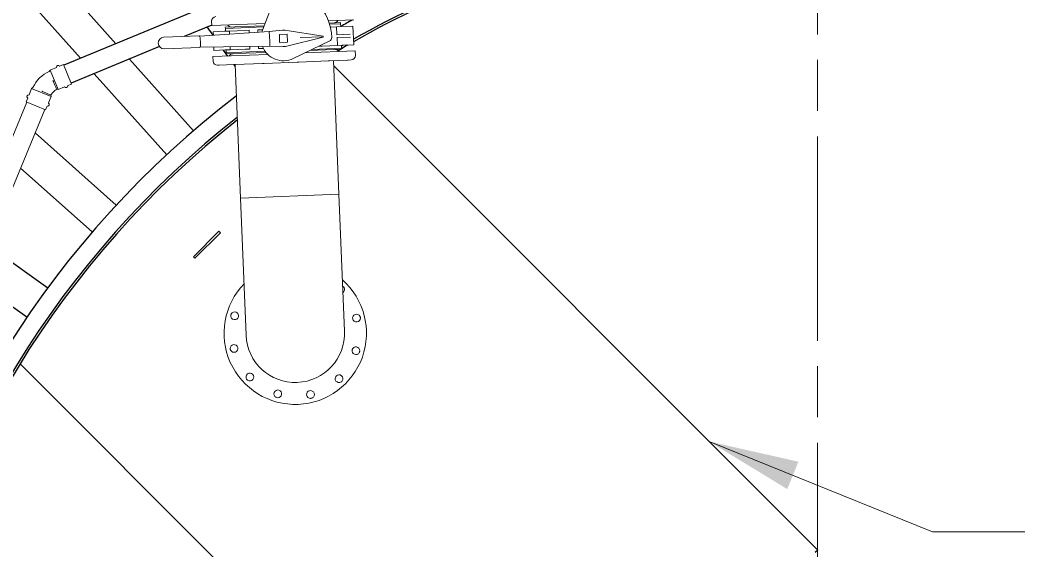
# Model space of a CAD drawing. Header units: millimetres. Extents: x 0 to 118900, y 0 to 84100.
# Drawn here: x 52975 to 55744, y 19628 to 21099 of the extents above; entities that cross this region are included whole.
import ezdxf

# ---------------------------------------------------------------- set-up
doc = ezdxf.new("R2010")
doc.units = ezdxf.units.MM
doc.header["$LTSCALE"] = 100
doc.linetypes.add('CHAIN', pattern=[0.3543, 0.2362, -0.0295, 0.0591, -0.0295])
for name, color, linetype, lineweight, true_color in [('4003-AREA-04.1_F-Foundation', 7, 'Continuous', 25, 0xadadad), ('P_Anti-Foam (AF)', 6, 'Continuous', 18, 0xff00ff), ('P_BioGas (BG)', 94, 'Continuous', 18, 0x008100)]:
    doc.layers.add(name, color=color, linetype=linetype, lineweight=lineweight, true_color=true_color)
for name, color, linetype, lineweight in [('4003-AREA-04.1_T-Tank', 7, 'Continuous', 25), ('Center Mark', 7, 'Continuous', 18), ('Symbol', 7, 'Continuous', 18), ('Visible', 7, 'Continuous', 25)]:
    doc.layers.add(name, color=color, linetype=linetype, lineweight=lineweight)
doc.styles.add('Title', font='arial.ttf')
doc.dimstyles.new('Default - Method 2a$7', dxfattribs={"dimscale": 100, "dimtxt": 3, "dimasz": 2.5, "dimexe": 3, "dimexo": 0.5, "dimgap": 0.7, "dimtad": 0, "dimtoh": 1, "dimdec": 1, "dimrnd": 1e-08, "dimtxsty": 'Title', "dimcen": 0.09, "dimdle": 10, "dimclrd": 256, "dimclre": 256, "dimclrt": 7, "dimazin": 2, "dimtfac": 0.833333, "dimtdec": 1, "dimtmove": 0, "dimatfit": 3, "dimfxl": 1, "dimtolj": 1, "dimlwd": -1, "dimlwe": -1, "dimarcsym": 0})

msp = doc.modelspace()

# ---------------------------------------------------------------- linework, layer by layer
at = {"layer": '4003-AREA-04.1_F-Foundation'}
msp.add_circle((55187.91, 18779.59), 12250, dxfattribs=at)
at = {"layer": '4003-AREA-04.1_T-Tank'}
msp.add_circle((55187.91, 18779.59), 11950, dxfattribs=at)
at = {"layer": 'Center Mark', "linetype": 'CHAIN', "ltscale": 23.990969}
msp.add_line((55187.91, 31825.59), (55187.91, 5733.59), dxfattribs=at)
at = {"layer": 'P_Anti-Foam (AF)'}
for p, q in [((53076.26, 20967.33), (53058.62, 20960.02)), ((53095.57, 20975.33), (53085.13, 20971.01)), ((53095.57, 20975.33), (53118, 20921.19)), ((53055.84, 20956.29), (53058.62, 20960.02)), ((53058.62, 20960.02), (53081.04, 20905.88)), ((53007.48, 20908.89), (53000.17, 20891.24)), ((53011.21, 20911.67), (53007.48, 20908.89)), ((53007.48, 20908.89), (53061.62, 20886.46)), ((53076.92, 20906.49), (53081.04, 20905.88)), ((53098.69, 20913.19), (53081.04, 20905.88)), ((53118, 20921.19), (53107.56, 20916.87)), ((52996.5, 20882.37), (52992.17, 20871.93)), ((53061.62, 20886.46), (53054.31, 20868.82)), ((53061.02, 20890.58), (53061.62, 20886.46)), ((52994.3, 20871.05), (52600.98, 19921.49)), ((53044.19, 20850.39), (52650.87, 19900.83)), ((52992.17, 20871.93), (53046.31, 20849.51)), ((53050.64, 20859.95), (53046.31, 20849.51))]:
    msp.add_line(p, q, dxfattribs=at)
for centre, radius, start, end in [((53076.17, 20967.56), 0.25, 292.5, 10.68772), ((53080.98, 20968.47), 4.65, 34.31228, 190.68772), ((53085.03, 20971.24), 0.25, 214.31228, 292.5), ((53094.63, 20872.87), 92, 114.94096, 155.05904), ((53094.77, 20872.73), 38.18, 117.87018, 152.12982), ((53098.78, 20912.96), 0.25, 34.31228, 112.5), ((53102.83, 20915.73), 4.65, 214.31228, 10.68772), ((53107.65, 20916.63), 0.25, 112.5, 190.68772), ((52999.03, 20886.52), 4.65, 79.31228, 235.68772), ((52996.27, 20882.47), 0.25, 337.5, 55.68772), ((52999.94, 20891.34), 0.25, 259.31228, 337.5), ((53050.87, 20859.85), 0.25, 79.31228, 157.5), ((53051.78, 20864.67), 4.65, 259.31228, 55.68772), ((53054.54, 20868.72), 0.25, 157.5, 235.68772)]:
    msp.add_arc(centre, radius, start, end, dxfattribs=at)
for points, knots in [([(53076.92, 20906.49), (53076.92, 20906.49), (53076.92, 20906.49), (53076.89, 20906.57), (53076.82, 20906.72), (53076.49, 20907.5), (53076.06, 20908.48), (53074.75, 20911.53), (53073.81, 20913.73), (53071.63, 20918.82), (53070.45, 20921.61), (53068.25, 20926.79), (53067.28, 20929.08), (53066.31, 20931.37)], [-8.5111604, -8.5111604, -8.5111604, -8.5111604, -8.39109, -8.39109, -7.98249, -7.98249, -7.0831107, -7.0831107, -6.0113604, -6.0113604, -5.0042693, -5.0042693, -4.2550366, -4.2550366, -4.2550366, -4.2550366]), ([(53036.13, 20901.19), (53036.48, 20901.04), (53036.83, 20900.9), (53040.44, 20899.37), (53043.63, 20898.02), (53049.53, 20895.51), (53052.18, 20894.38), (53056.56, 20892.5), (53058.27, 20891.76), (53060.47, 20890.82), (53061.02, 20890.58), (53061.02, 20890.58)], [-12.7734961, -12.7734961, -12.7734961, -12.7734961, -12.6590182, -12.6590182, -11.597637, -11.597637, -10.541818, -10.541818, -9.494712, -9.494712, -8.5149611, -8.5149611, -8.5149611, -8.5149611])]:
    msp.add_open_spline(points, degree=3, knots=knots, dxfattribs=at)
at = {"layer": 'P_BioGas (BG)'}
for p, q in [((53688.47, 21175.42), (53647.8, 21070.7)), ((53901.68, 21098.94), (53831.15, 21096.11)), ((53506.99, 21083.14), (53506.49, 21095.63)), ((53654.93, 21089.06), (53506.99, 21083.14)), ((53652.56, 21082.96), (53544.7, 21078.64)), ((53544.82, 21075.64), (53544.7, 21078.64)), ((53651.37, 21079.91), (53544.82, 21075.64)), ((53651.37, 21079.91), (53544.82, 21075.64)), ((53545.14, 21067.65), (53544.82, 21075.64)), ((53648.21, 21071.78), (53634.78, 21071.24)), ((53635.03, 21065), (53634.78, 21071.24)), ((53864.45, 21091.44), (53833.26, 21090.19)), ((53864.57, 21088.44), (53834.21, 21087.23)), ((53864.57, 21088.44), (53834.21, 21087.23)), ((53853.64, 21080), (53836.36, 21079.31)), ((53853.64, 21080), (53867.45, 21080.55)), ((53854.52, 21058.02), (53853.64, 21080)), ((53864.57, 21088.44), (53864.45, 21091.44)), ((53864.89, 21080.45), (53864.57, 21088.44)), ((53898.9, 21081.81), (53867.45, 21080.55)), ((53900.98, 21029.85), (53898.9, 21081.81)), ((53472.46, 21054.73), (53374.06, 21050.79)), ((53473.45, 21053.79), (53666.76, 21067.2)), ((53542.58, 21067.55), (53511.13, 21066.29)), ((53511.53, 21056.44), (53511.13, 21066.29)), ((53542.58, 21067.55), (53556.39, 21068.1)), ((53599.03, 21069.81), (53556.39, 21068.1)), ((53556.73, 21059.57), (53556.39, 21068.1)), ((53599.03, 21069.81), (53611.02, 21070.29)), ((53611.02, 21070.29), (53611.3, 21063.36)), ((53703.73, 21070.95), (53666.76, 21067.2)), ((53667.32, 21053.21), (53666.76, 21067.2)), ((53667.32, 21053.21), (53667.32, 21053.19)), ((53667.32, 21053.19), (53667.85, 21039.87)), ((53716.61, 21059.5), (53694.62, 21058.62)), ((53694.62, 21058.62), (53695.5, 21036.64)), ((53815.91, 21053.97), (53709.65, 21070.79)), ((53711.45, 21025.71), (53816.03, 21050.97)), ((53717.49, 21037.52), (53716.61, 21059.5)), ((53752, 21049.91), (53815.97, 21052.47)), ((53815.91, 21053.97), (53815.97, 21052.47)), ((53815.97, 21052.47), (53816.03, 21050.97)), ((53853.99, 21058), (53891.45, 21059.5)), ((53891.77, 21051.5), (53854.31, 21050)), ((53855.72, 21028.04), (53854.84, 21050.02)), ((53473.74, 21022.76), (53375.34, 21018.82)), ((53474.65, 21023.77), (53668.41, 21025.86)), ((53513.21, 21014.33), (53512.82, 21024.18)), ((53558.47, 21016.14), (53544.66, 21015.59)), ((53547.54, 21007.7), (53547.22, 21015.69)), ((53558.47, 21016.14), (53558.13, 21024.67)), ((53558.47, 21016.14), (53601.11, 21017.85)), ((53613.1, 21018.33), (53601.11, 21017.85)), ((53612.82, 21025.26), (53613.1, 21018.33)), ((53636.86, 21019.28), (53636.61, 21025.52)), ((53636.86, 21019.28), (53650.3, 21019.82)), ((53667.85, 21039.87), (53667.85, 21039.85)), ((53668.41, 21025.86), (53667.85, 21039.85)), ((53668.41, 21025.86), (53705.57, 21025.08)), ((53695.5, 21036.64), (53717.49, 21037.52)), ((53733.27, 20991.81), (53834.4, 21040.73)), ((53779.07, 21013.96), (53867.41, 21017.5)), ((53785.84, 21017.24), (53867.29, 21020.5)), ((53785.84, 21017.24), (53867.29, 21020.5)), ((53813.08, 21026.33), (53803.88, 21025.97)), ((53813.08, 21026.33), (53855.72, 21028.04)), ((53869.53, 21028.59), (53855.72, 21028.04)), ((53867.29, 21020.5), (53866.97, 21028.49)), ((53867.29, 21020.5), (53867.41, 21017.5)), ((53869.53, 21028.59), (53900.98, 21029.85)), ((53510.43, 20997.21), (53662.45, 21003.29)), ((53510.43, 20997.21), (53510.93, 20984.72)), ((53513.21, 21014.33), (53544.66, 21015.59)), ((53547.54, 21007.7), (53655.01, 21012)), ((53547.54, 21007.7), (53655.01, 21012)), ((53547.54, 21007.7), (53547.66, 21004.7)), ((53547.66, 21004.7), (53657.2, 21009.09)), ((53765.54, 21007.42), (53905.12, 21013.01)), ((53885.47, 20987.7), (53894.11, 20988.05)), ((53905.12, 21013.01), (53905.62, 21000.52)), ((53523.4, 20973.21), (53526.79, 20973.34)), ((53527.76, 20973.38), (53526.79, 20973.34)), ((53527.76, 20973.38), (53568.82, 20975.02)), ((53571.97, 20975.15), (53568.82, 20975.02)), ((53571.97, 20975.15), (53648.34, 20978.21)), ((53572.36, 20975.17), (53587.19, 20604.87)), ((53652.84, 20978.39), (53648.34, 20978.21)), ((53652.84, 20978.39), (53744.04, 20982.04)), ((53748.69, 20982.22), (53744.04, 20982.04)), ((53748.69, 20982.22), (53830.3, 20985.49)), ((53833.84, 20985.63), (53830.3, 20985.49)), ((53833.84, 20985.63), (53883.98, 20987.64)), ((53845.15, 20986.09), (53859.97, 20615.79)), ((53885.47, 20987.7), (53883.98, 20987.64)), ((53859.97, 20615.79), (53587.19, 20604.87)), ((53859.97, 20615.79), (53587.19, 20604.87)), ((53587.19, 20604.87), (53602.43, 20224.18)), ((53875.21, 20235.1), (53859.97, 20615.79))]:
    msp.add_line(p, q, dxfattribs=at)
for centre, radius, start, end in [((53706.05, 21048.07), 134, 0.76608, 93.81882), ((53518.48, 21096.11), 12, 92.29245, 182.29245), ((53561.75, 21090.33), 11, 209.32814, 272.29245), ((53706.05, 21048.07), 23, 81.00576, 95.79245), ((53846.52, 21101.73), 11, 272.29245, 335.25676), ((53374.7, 21034.81), 16, 92.29245, 272.29245), ((53706.05, 21048.07), 62.5, 158.77021, 163.54903), ((53830.04, 21049.73), 10, 295.81469, 0.76608), ((53706.05, 21048.07), 62.5, 201.03587, 295.81469), ((53706.05, 21048.07), 23, 268.79245, 283.57913), ((53850.36, 21005.81), 11, 29.32814, 92.29245), ((53565.59, 20994.41), 11, 92.29245, 155.25676), ((53893.63, 21000.04), 12, 272.29245, 2.29245), ((53522.92, 20985.2), 12, 182.29245, 272.29245), ((53738.82, 20229.64), 197.5, 136.0128, 48.57209), ((53864.85, 20351.05), 10.75, 56.68388, 60.18276), ((53864.85, 20351.05), 10.75, 304.40213, 31.17864), ((53570.66, 20278.08), 10.75, 176.68388, 151.17864), ((53908.67, 20271.77), 10.75, 26.68388, 1.17864), ((53738.82, 20229.64), 136.5, 182.29245, 2.29245), ((53738.82, 20229.64), 136.5, 182.29245, 2.29245), ((53568.97, 20187.51), 10.75, 206.68388, 181.17864), ((53906.98, 20181.2), 10.75, 356.68388, 331.17864), ((53612.79, 20108.22), 10.75, 236.68388, 211.17864), ((53860.23, 20103.61), 10.75, 326.68388, 301.17864), ((53690.38, 20061.48), 10.75, 266.68388, 241.17864), ((53780.95, 20059.79), 10.75, 296.68388, 271.17864)]:
    msp.add_arc(centre, radius, start, end, dxfattribs=at)
msp.add_ellipse((53473.1, 21038.75), major_axis=(-0.64, 15.99), ratio=0.1736482, start_param=3.1415927, end_param=6.2831853, dxfattribs=at)
for points, knots in [([(53526.79, 20973.34), (53526.79, 20973.34), (53526.8, 20973.34), (53526.89, 20973.35), (53527.06, 20973.35), (53527.46, 20973.37), (53527.6, 20973.37), (53527.76, 20973.38)], [-2.17736247, -2.17736247, -2.17736247, -2.17736247, -2.07623279, -2.07623279, -1.81189965, -1.81189965, -1.69812221, -1.69812221, -1.69812221, -1.69812221]), ([(53568.82, 20975.02), (53568.89, 20975.03), (53568.98, 20975.03), (53569.59, 20975.06), (53570.24, 20975.08), (53571.3, 20975.12), (53571.63, 20975.14), (53571.97, 20975.15)], [-2.17747426, -2.17747426, -2.17747426, -2.17747426, -2.12868784, -2.12868784, -1.82469566, -1.82469566, -1.69810299, -1.69810299, -1.69810299, -1.69810299]), ([(53648.34, 20978.21), (53648.47, 20978.21), (53648.62, 20978.22), (53649.65, 20978.26), (53650.6, 20978.3), (53652, 20978.35), (53652.42, 20978.37), (53652.84, 20978.39)], [-2.17747426, -2.17747426, -2.17747426, -2.17747426, -2.12868784, -2.12868784, -1.82469566, -1.82469566, -1.69810299, -1.69810299, -1.69810299, -1.69810299]), ([(53744.04, 20982.04), (53744.38, 20982.05), (53744.72, 20982.07), (53745.93, 20982.12), (53746.8, 20982.15), (53747.99, 20982.2), (53748.34, 20982.21), (53748.69, 20982.22)], [-2.17736247, -2.17736247, -2.17736247, -2.17736247, -2.07623279, -2.07623279, -1.81189965, -1.81189965, -1.69812221, -1.69812221, -1.69812221, -1.69812221]), ([(53830.3, 20985.49), (53830.44, 20985.5), (53830.58, 20985.5), (53831.58, 20985.54), (53832.36, 20985.58), (53833.33, 20985.61), (53833.59, 20985.62), (53833.84, 20985.63)], [-2.17747426, -2.17747426, -2.17747426, -2.17747426, -2.12868784, -2.12868784, -1.82469566, -1.82469566, -1.69810299, -1.69810299, -1.69810299, -1.69810299]), ([(53883.98, 20987.64), (53884.07, 20987.64), (53884.15, 20987.65), (53884.71, 20987.67), (53885.06, 20987.69), (53885.36, 20987.7), (53885.43, 20987.7), (53885.47, 20987.7)], [-2.17747426, -2.17747426, -2.17747426, -2.17747426, -2.12868784, -2.12868784, -1.82469566, -1.82469566, -1.69810299, -1.69810299, -1.69810299, -1.69810299]), ([(53870.75, 20360.04), (53870.89, 20359.95), (53871.02, 20359.85), (53871.97, 20359.16), (53872.71, 20358.46), (53873.59, 20357.32), (53873.83, 20356.98), (53874.05, 20356.62)], [-2.17747426, -2.17747426, -2.17747426, -2.17747426, -2.12868784, -2.12868784, -1.82469566, -1.82469566, -1.69810299, -1.69810299, -1.69810299, -1.69810299]), ([(53559.92, 20278.7), (53559.93, 20278.86), (53559.95, 20279.02), (53560.07, 20280.19), (53560.31, 20281.18), (53560.85, 20282.51), (53561.03, 20282.89), (53561.24, 20283.26)], [-2.17747426, -2.17747426, -2.17747426, -2.17747426, -2.12868784, -2.12868784, -1.82469566, -1.82469566, -1.69810299, -1.69810299, -1.69810299, -1.69810299]), ([(53918.28, 20276.6), (53918.43, 20276.3), (53918.56, 20275.99), (53919.01, 20274.86), (53919.22, 20274), (53919.38, 20272.75), (53919.41, 20272.37), (53919.42, 20271.99)], [-2.17736247, -2.17736247, -2.17736247, -2.17736247, -2.07623279, -2.07623279, -1.81189965, -1.81189965, -1.69812221, -1.69812221, -1.69812221, -1.69812221]), ([(53559.36, 20182.68), (53559.21, 20182.98), (53559.07, 20183.29), (53558.63, 20184.42), (53558.41, 20185.28), (53558.25, 20186.53), (53558.23, 20186.91), (53558.22, 20187.28)], [-2.17736247, -2.17736247, -2.17736247, -2.17736247, -2.07623279, -2.07623279, -1.81189965, -1.81189965, -1.69812221, -1.69812221, -1.69812221, -1.69812221]), ([(53917.71, 20180.58), (53917.7, 20180.42), (53917.69, 20180.25), (53917.57, 20179.08), (53917.32, 20178.1), (53916.78, 20176.77), (53916.6, 20176.39), (53916.4, 20176.02)], [-2.17747426, -2.17747426, -2.17747426, -2.17747426, -2.12868784, -2.12868784, -1.82469566, -1.82469566, -1.69810299, -1.69810299, -1.69810299, -1.69810299]), ([(53606.88, 20099.24), (53606.75, 20099.33), (53606.61, 20099.42), (53605.66, 20100.11), (53604.93, 20100.82), (53604.05, 20101.95), (53603.81, 20102.3), (53603.59, 20102.66)], [-2.17747426, -2.17747426, -2.17747426, -2.17747426, -2.12868784, -2.12868784, -1.82469566, -1.82469566, -1.69810299, -1.69810299, -1.69810299, -1.69810299]), ([(53869.22, 20097.7), (53869.13, 20097.57), (53869.03, 20097.43), (53868.34, 20096.48), (53867.64, 20095.75), (53866.5, 20094.87), (53866.16, 20094.63), (53865.8, 20094.41)], [-2.17747426, -2.17747426, -2.17747426, -2.17747426, -2.12868784, -2.12868784, -1.82469566, -1.82469566, -1.69810299, -1.69810299, -1.69810299, -1.69810299]), ([(53689.76, 20050.74), (53689.63, 20050.75), (53689.5, 20050.76), (53687.98, 20050.9), (53686.63, 20051.3), (53685.33, 20051.99), (53685.26, 20052.02), (53685.2, 20052.06)], [-3.20779585, -3.20779585, -3.20779585, -3.20779585, -3.1624121, -3.1624121, -2.67415227, -2.67415227, -2.6485085, -2.6485085, -2.6485085, -2.6485085]), ([(53785.78, 20050.18), (53785.48, 20050.03), (53785.17, 20049.89), (53784.04, 20049.45), (53783.18, 20049.23), (53781.93, 20049.07), (53781.55, 20049.05), (53781.17, 20049.04)], [-2.17736247, -2.17736247, -2.17736247, -2.17736247, -2.07623279, -2.07623279, -1.81189965, -1.81189965, -1.69812221, -1.69812221, -1.69812221, -1.69812221])]:
    msp.add_open_spline(points, degree=3, knots=knots, dxfattribs=at)
at = {"layer": 'Visible'}
for p, q in [((47261.93, 27722.96), (53240.96, 21033.06)), ((53143.07, 20992.52), (47187.37, 27656.32)), ((53564.68, 21167.15), (53096.45, 20973.2)), ((53506.93, 21084.78), (53430.31, 21053.05)), ((53510.96, 21056.4), (53494.48, 21079.62)), ((53853.17, 21090.99), (53852.38, 21092.42)), ((53362.19, 21024.83), (53117.12, 20923.31)), ((53279.08, 20990.4), (53456.73, 20791.64)), ((53551.79, 20998.86), (53540.05, 21015.4)), ((53572.59, 20969.55), (53568.71, 20975.02)), ((53845.73, 20971.46), (55188.19, 19628.12)), ((53845.73, 20971.46), (55188.19, 19628.12)), ((53382.17, 20725), (53181.2, 20949.86)), ((53017.53, 20786.03), (53242.34, 20585.15)), ((53175.7, 20510.59), (52976.99, 20688.15)), ((53526.78, 20512.55), (53456.05, 20441.86)), ((53460.29, 20437.62), (53531.02, 20508.31)), ((53531.02, 20508.31), (53526.78, 20512.55)), ((52887.77, 20472.77), (53052.41, 20355.97)), ((53456.05, 20441.86), (53460.29, 20437.62)), ((52994.55, 20274.41), (52848.52, 20378.01)), ((54339.38, 18779.87), (52975.24, 20144.91)), ((54339.38, 18779.87), (52975.24, 20144.91)), ((55188.19, 19628.12), (55181.12, 19621.05))]:
    msp.add_line(p, q, dxfattribs=at)
for radius, start, end in [(12796, 225.675698, 85.418923), (12250, 248.674309, 61.10467), (2654.3, 191.60929, 78.39071), (2606, 191.09973, 78.90027), (2600, 197.34214, 78.87433), (2606, 101.09973, 119.6086), (2600, 101.12567, 119.67691), (2654.3, 119.10457, 119.89742), (2606, 120.85046, 120.85493), (2600, 120.60657, 120.76405), (2606, 120.34038, 120.45412), (2600, 120.09119, 120.52492), (2654.3, 127.39757, 168.39071), (2606, 128.14752, 168.90027), (2600, 128.24313, 168.87433)]:
    msp.add_arc((55187.91, 18779.59), radius, start, end, dxfattribs=at)

# ---------------------------------------------------------------- leaders
at = {"layer": 'Symbol', "annotation_type": 0, "has_hookline": 1, "hookline_direction": 0, "text_width": 1450.07}
msp.add_leader([(54887.45, 19929.06), (55506.55, 19678.29), (55756.55, 19678.29)], dimstyle='Default - Method 2a$7', override={"dimgap": 0, "dimtad": 1}, dxfattribs=at)

doc.saveas('drawing.dxf')
